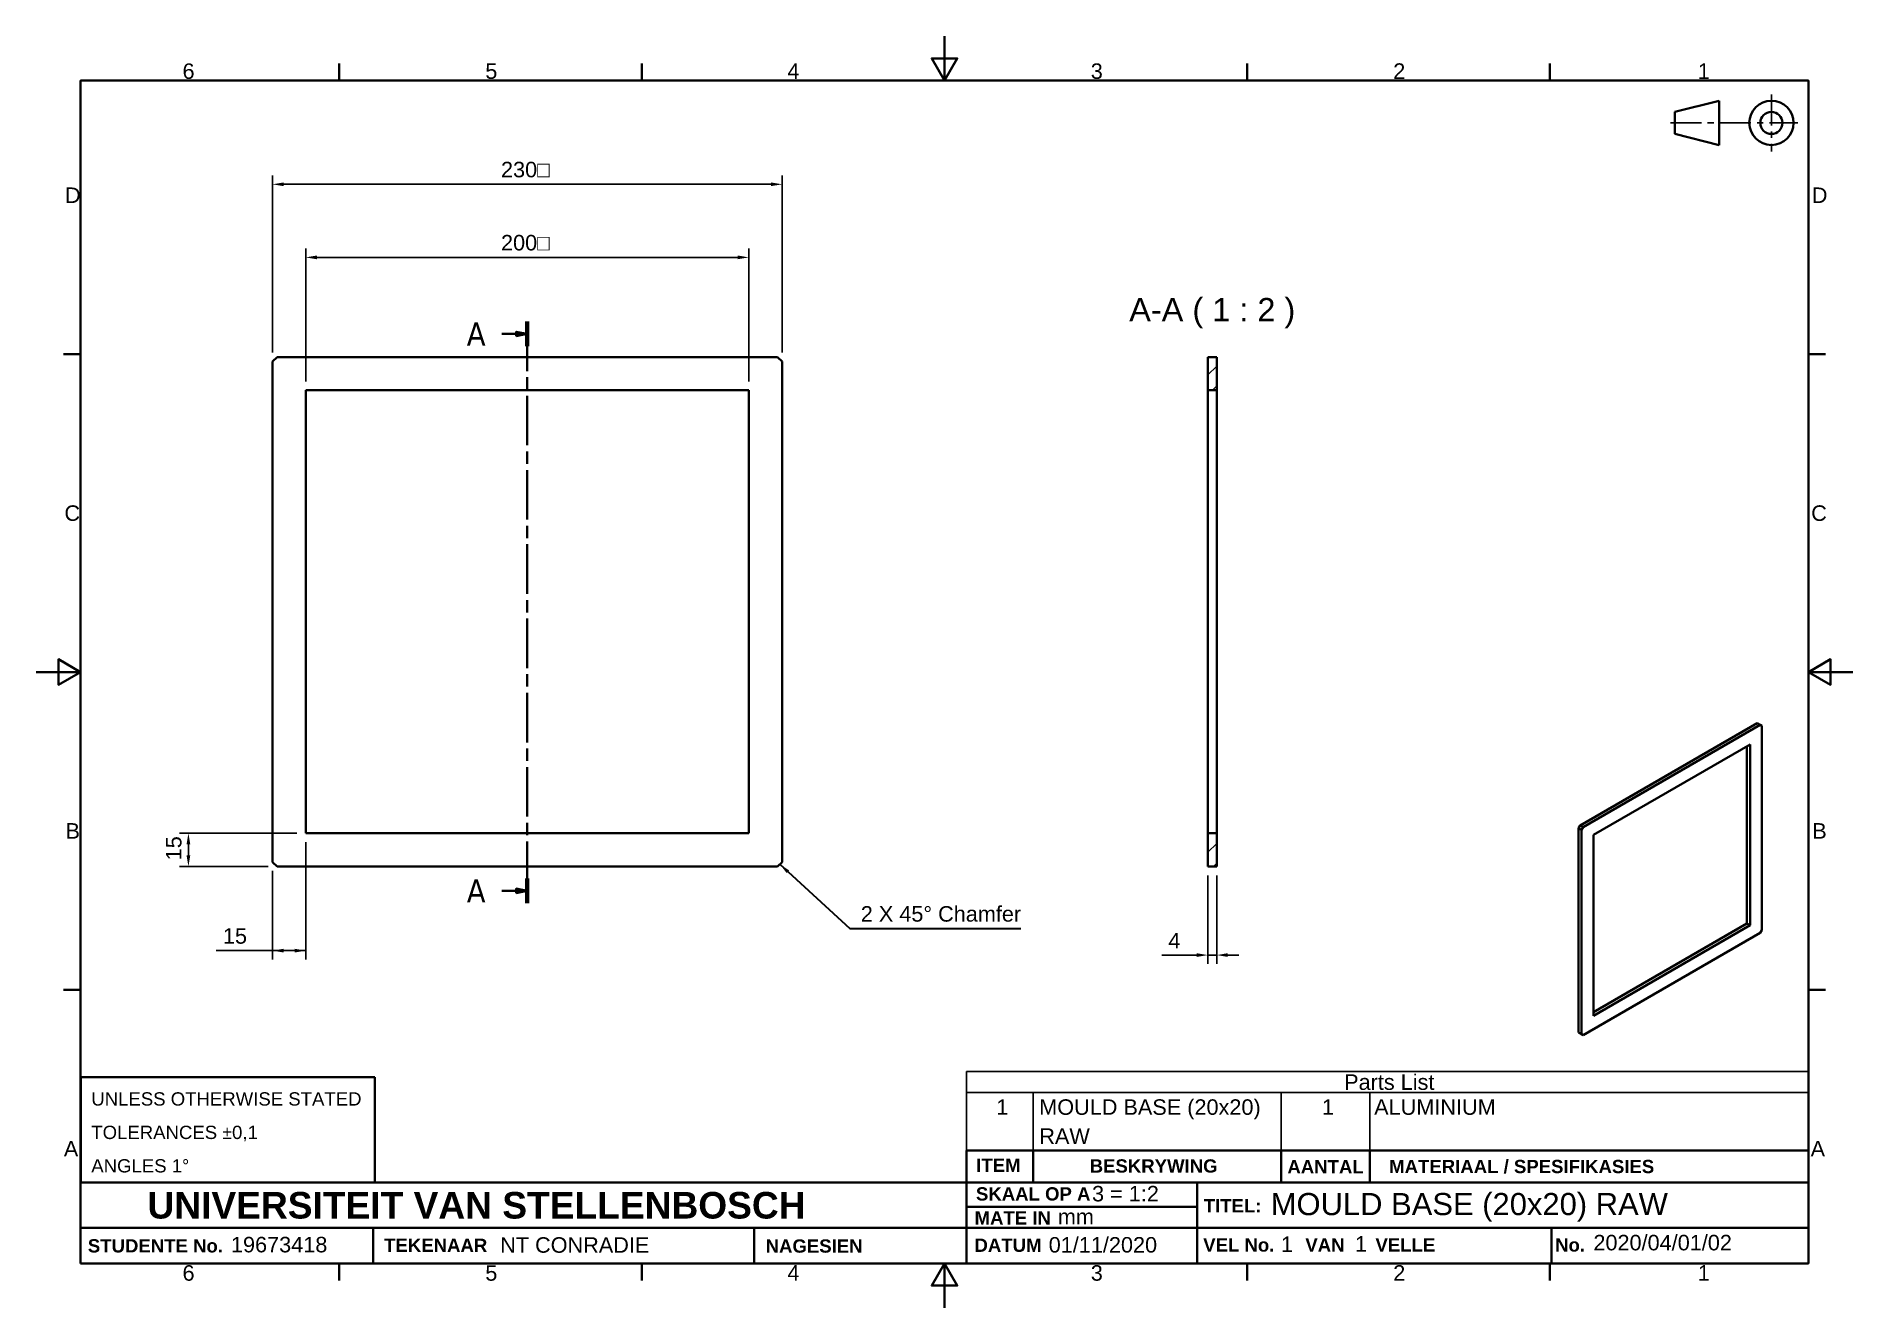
# Model space of a CAD drawing. Header units: millimetres. Extents: x 0 to 820, y 0 to 574.
import ezdxf

# ---------------------------------------------------------------- set-up
doc = ezdxf.new("R2010")
doc.units = ezdxf.units.MM
doc.header["$LTSCALE"] = 2
for name, pattern in [('CENTER_ACAD', [1336.842178, 835.526367, -167.10527, 167.10527, -167.10527]), ('CHAIN', [0.3543, 0.2362, -0.0295, 0.0591, -0.0295]), ('LONG_DASH_DOTTED', [0.3001, 0.2362, -0.0295, 0.0049, -0.0295])]:
    doc.linetypes.add(name, pattern=pattern)
for name, color, linetype, lineweight in [('Border_0', 7, 'Continuous', 35), ('Border_2', 7, 'Continuous', 35), ('Dimensions(ISO)', 7, 'Continuous', 25), ('Section View Lines(ISO)', 7, 'LONG_DASH_DOTTED', 35), ('Sketch Geometry(ISO)', 7, 'Continuous', 35), ('Symbols(ISO)', 7, 'Continuous', 25), ('Visible Edges(ISO)', 7, 'Continuous', 35)]:
    doc.layers.add(name, color=color, linetype=linetype, lineweight=lineweight)
doc.layers.add('Hatch', color=179, linetype='Continuous', lineweight=9, true_color=0x1e1e47)
doc.styles.add('Border_1', font='arial.ttf')
doc.styles.add('Copy of DEFAULT-ISO', font='arial.ttf')
doc.styles.add('Copy of DEFAULT-ISOBigText', font='arial.ttf')
doc.styles.add('DEFAULT-ISO', font='arial.ttf')
doc.styles.add('Label Text (ISO)', font='tahoma.ttf')
doc.styles.add('ROMANS', font='romans.shx')
doc.dimstyles.new('PRIOR2-01', dxfattribs={"dimscale": 2, "dimtxt": 3.5, "dimasz": 2.5, "dimexe": 2, "dimexo": 2, "dimgap": 1.5, "dimtad": 1, "dimtoh": 1, "dimdec": 0, "dimrnd": 1e-08, "dimzin": 0, "dimtxsty": 'DEFAULT-ISO', "dimcen": 0.09, "dimclrd": 1, "dimclre": 1, "dimclrt": 7, "dimaunit": 1, "dimadec": 0, "dimazin": 0, "dimtfac": 1, "dimtdec": 3, "dimtmove": 0, "dimatfit": 3, "dimfxl": 1, "dimtolj": 1, "dimtzin": 0, "dimlwd": 25, "dimlwe": 25, "dimarcsym": 0})
doc.dimstyles.new('PRIOR2-01$7', dxfattribs={"dimscale": 2, "dimtxt": 3.5, "dimasz": 2.5, "dimexe": 2, "dimexo": 2, "dimgap": 1.5, "dimtad": 1, "dimtoh": 1, "dimdec": 0, "dimrnd": 1e-08, "dimzin": 0, "dimtxsty": 'DEFAULT-ISO', "dimcen": 0.09, "dimclrd": 7, "dimclre": 1, "dimclrt": 7, "dimaunit": 1, "dimadec": 0, "dimazin": 0, "dimtfac": 1, "dimtdec": 3, "dimtmove": 0, "dimatfit": 3, "dimfxl": 1, "dimtolj": 1, "dimtzin": 0, "dimlwd": 30, "dimlwe": 25, "dimarcsym": 0})

# ---------------------------------------------------------------- blocks, each defined once
blk = doc.blocks.new('Borders Default Border')
at = {"layer": 'Border_0'}
for p, q in [((68.33, 277), (68.33, 280.9)), ((136.67, 277), (136.67, 280.9)), ((273.33, 277), (273.33, 280.9)), ((341.67, 277), (341.67, 280.9)), ((10, 215.25), (6.1, 215.25)), ((400, 215.25), (403.9, 215.25)), ((10, 71.75), (6.1, 71.75)), ((400, 71.75), (403.9, 71.75)), ((68.33, 10), (68.33, 6.1)), ((136.67, 10), (136.67, 6.1)), ((273.33, 10), (273.33, 6.1)), ((341.67, 10), (341.67, 6.1))]:
    blk.add_line(p, q, dxfattribs=at)
at = {"layer": 'Border_0', "flags": 128}
for points in [[(205, 287), (205, 277), (202.11, 282), (207.89, 282), (205, 277)], [(10, 10), (10, 277), (400, 277), (400, 10), (10, 10)], [(0, 143.5), (10, 143.5), (5, 146.39), (5, 140.61), (10, 143.5)], [(410, 143.5), (400, 143.5), (405, 146.39), (405, 140.61), (400, 143.5)], [(205, 0), (205, 10), (202.11, 5), (207.89, 5), (205, 10)]]:
    blk.add_lwpolyline(points, dxfattribs=at)
at = {"layer": 'Border_2', "char_height": 3.5, "attachment_point": 7, "style": 'Border_1'}
for s, insert in [('6', (33, 277.34)), ('5', (101.35, 277.34)), ('4', (169.54, 277.4)), ('3', (238.02, 277.34)), ('2', (306.29, 277.4)), ('1', (375.03, 277.4)), ('D', (6.48, 249.38)), ('D', (400.78, 249.38)), ('C', (6.34, 177.57)), ('C', (400.64, 177.57)), ('B', (6.59, 105.88)), ('B', (400.89, 105.88)), ('A', (6.21, 34.13)), ('A', (400.51, 34.13)), ('6', (33, 6.04)), ('5', (101.35, 6.04)), ('4', (169.54, 6.1)), ('3', (238.02, 6.04)), ('2', (306.29, 6.1)), ('1', (375.03, 6.1))]:
    blk.add_mtext(s, dxfattribs=dict(at, insert=insert))
blk = doc.blocks.new('Title Blocks stellenbosch')
at = {"layer": 'Sketch Geometry(ISO)'}
for p, q in [((218.02, 9.91), (218.02, 35.41)), ((218.02, 35.41), (408.02, 35.41)), ((233.02, 35.41), (233.02, 28.16)), ((289.02, 35.41), (289.02, 28.16)), ((309.02, 35.41), (309.02, 28.16)), ((18.02, 28.16), (408.02, 28.16)), ((270.02, 28.16), (270.02, 9.91)), ((218.02, 22.66), (270.02, 22.66)), ((18.02, 17.91), (408.02, 17.91)), ((84.02, 17.91), (84.02, 9.91)), ((170.02, 17.91), (170.02, 9.91)), ((350.02, 17.91), (350.02, 9.91)), ((408.02, 9.91), (18.02, 9.91))]:
    blk.add_line(p, q, dxfattribs=at)
at = {"layer": 'Symbols(ISO)', "color": 7, "attachment_point": 1, "style": 'ROMANS'}
for s, insert, char_height in [('\\fArial|b1|i0;\\H3.0000;ITEM', (220.18, 33.57), 3), ('\\fArial|b1|i0;\\H3.0000;BESKRYWING', (245.79, 33.4), 3), ('\\fArial|b1|i0;\\H3.0000;AANTAL', (290.42, 33.22), 3), ('\\fArial|b1|i0;\\H3.0000;MATERIAAL / SPESIFIKASIES', (313.39, 33.28), 3), ('\\fArial|b1|i0;\\H6.0000;UNIVERSITEIT VAN STELLENBOSCH', (33.11, 26.03), 6), ('\\fArial|b1|i0;\\H3.0000;SKAAL OP A', (220.12, 27.1), 3), ('\\fArial|b1|i0;\\H3.0000;MATE IN', (219.81, 21.68), 3), ('\\fArial|b1|i0;\\H3.0000;TITEL:', (271.53, 24.43), 3), ('\\fArial|b1|i0;\\H3.0000;STUDENTE No.', (19.65, 15.37), 3), ('\\fArial|b1|i0;\\H3.0000;TEKENAAR', (86.53, 15.49), 3), ('\\fArial|b1|i0;\\H3.0000;NAGESIEN', (172.64, 15.33), 3), ('\\fArial|b1|i0;\\H3.0000;DATUM', (219.79, 15.51), 3), ('\\fArial|b1|i0;\\H3.0000;VEL No.      VAN      VELLE', (271.42, 15.56), 3)]:
    blk.add_mtext(s, dxfattribs=dict(at, insert=insert, char_height=char_height))
at = {"layer": 'Symbols(ISO)', "color": 7, "insert": (350.85, 15.57), "char_height": 3, "width": 7.4832, "attachment_point": 1, "style": 'ROMANS'}
blk.add_mtext('\\fArial|b1|i0;\\H3.0000;No.', dxfattribs=at)
blk = doc.blocks.new('TOLTAB1')
at = {"layer": 'Sketch Geometry(ISO)'}
for p, q in [((33.2, 11.89), (-33.2, 11.89)), ((-33.2, 11.89), (-33.2, -11.89)), ((33.2, -11.89), (33.2, 11.89)), ((-33.2, -11.89), (33.2, -11.89))]:
    blk.add_line(p, q, dxfattribs=at)
at = {"layer": 'Symbols(ISO)', "color": 7, "insert": (-30.81, 8.49), "char_height": 3, "attachment_point": 1, "line_spacing_factor": 1.509892, "style": 'Copy of DEFAULT-ISO'}
blk.add_mtext('\\fArial|b0|i0;\\H3.0000;UNLESS OTHERWISE STATED\\PTOLERANCES \\fAIGDT|b0|i0;\\H3.0000;`\\fArial|b0|i0;\\H3.0000;0,1\\PANGLES 1\\fAIGDT|b0|i0;\\H3.0000;~', dxfattribs=at)
blk = doc.blocks.new('iso1st')
at = {"layer": 'Sketch Geometry(ISO)'}
for p, q in [((-3.3785, 5.0225), (-13.3785, 2.5225)), ((-3.3785, -4.9775), (-3.3785, 5.0225)), ((-13.3785, 2.5225), (-13.3785, -2.4775)), ((-13.3785, -2.4775), (-3.3785, -4.9775))]:
    blk.add_line(p, q, dxfattribs=at)
at = {"layer": 'Sketch Geometry(ISO)', "linetype": 'CENTER_ACAD', "lineweight": 25, "ltscale": 0.00418}
for p, q in [((8.4235, 6.4415), (8.4235, -6.4415)), ((-14.3695, 0.0225), (14.3695, 0.0225))]:
    blk.add_line(p, q, dxfattribs=at)
at = {"layer": 'Sketch Geometry(ISO)'}
for radius in [5, 2.5]:
    blk.add_circle((8.4235, 0.0225), radius, dxfattribs=at)
blk = doc.blocks.new('Parts List')
at = {"layer": 'Symbols(ISO)'}
for p, q in [((400, 53.29), (210, 53.29)), ((210, 53.29), (210, 48.56)), ((400, 53.29), (400, 48.56)), ((400, 48.56), (210, 48.56)), ((210, 48.56), (210, 35.5)), ((225, 48.56), (225, 35.5)), ((281, 48.56), (281, 35.5)), ((301, 48.56), (301, 35.5)), ((400, 48.56), (400, 35.5)), ((400, 35.5), (210, 35.5))]:
    blk.add_line(p, q, dxfattribs=at)
at = {"layer": 'Symbols(ISO)', "char_height": 3.5, "attachment_point": 7, "style": 'Border_1'}
for s, insert in [('Parts List', (295.21, 49.12)), ('1', (216.7, 43.54)), ('MOULD BASE (20x20) ', (226.38, 42.48)), ('1', (290.2, 43.54)), ('ALUMINIUM', (301.99, 43.49)), ('RAW', (226.4, 36.98))]:
    blk.add_mtext(s, dxfattribs=dict(at, insert=insert))
blk = doc.blocks.new('*D10')
at = {"layer": 'Defpoints', "color": 0, "linetype": 'Continuous', "transparency": 16777216}
for p in [(106.66, 507.19), (106.66, 427.19), (336.66, 427.19)]:
    blk.add_point(p, dxfattribs=at)
at = {"layer": 'Dimensions(ISO)', "color": 1, "linetype": 'Continuous', "lineweight": 25, "transparency": 16777216}
for p, q in [((106.66, 431.19), (106.66, 511.19)), ((336.66, 431.19), (336.66, 511.19)), ((331.66, 507.19), (111.66, 507.19))]:
    blk.add_line(p, q, dxfattribs=at)
at = {"layer": 'Dimensions(ISO)', "color": 1, "linetype": 'Continuous', "transparency": 16777216}
for points in [[(111.66, 508.03), (111.66, 506.36), (106.66, 507.19)], [(331.66, 508.03), (331.66, 506.36), (336.66, 507.19)]]:
    blk.add_solid(points, dxfattribs=at)
at = {"layer": 'Dimensions(ISO)', "color": 7, "linetype": 'Continuous', "lineweight": 25, "transparency": 16777216, "insert": (209.78, 517.35), "char_height": 7, "attachment_point": 1, "style": 'DEFAULT-ISO'}
blk.add_mtext('\\A1;\\fArial|b0|i0;\\H7.0000;230\\fAIGDT|b0|i0;\\H7.0000;o', dxfattribs=at)
blk = doc.blocks.new('*D11')
at = {"layer": 'Defpoints', "color": 0, "linetype": 'Continuous', "transparency": 16777216}
for p in [(321.66, 474.19), (121.66, 414.19), (321.66, 414.19)]:
    blk.add_point(p, dxfattribs=at)
at = {"layer": 'Dimensions(ISO)', "color": 1, "linetype": 'Continuous', "lineweight": 25, "transparency": 16777216}
for p, q in [((121.66, 418.19), (121.66, 478.19)), ((321.66, 418.19), (321.66, 478.19)), ((126.66, 474.19), (316.66, 474.19))]:
    blk.add_line(p, q, dxfattribs=at)
at = {"layer": 'Dimensions(ISO)', "color": 1, "linetype": 'Continuous', "transparency": 16777216}
for points in [[(126.66, 475.03), (126.66, 473.36), (121.66, 474.19)], [(316.66, 475.03), (316.66, 473.36), (321.66, 474.19)]]:
    blk.add_solid(points, dxfattribs=at)
at = {"layer": 'Dimensions(ISO)', "color": 7, "linetype": 'Continuous', "lineweight": 25, "transparency": 16777216, "insert": (209.78, 484.34), "char_height": 7, "attachment_point": 1, "style": 'DEFAULT-ISO'}
blk.add_mtext('\\A1;\\fArial|b0|i0;\\H7.0000;200\\fAIGDT|b0|i0;\\H7.0000;o', dxfattribs=at)
blk = doc.blocks.new('*D12')
at = {"layer": 'Defpoints', "color": 0, "linetype": 'Continuous', "transparency": 16777216}
for p in [(121.66, 214.19), (68.66, 199.19), (108.66, 199.19)]:
    blk.add_point(p, dxfattribs=at)
at = {"layer": 'Dimensions(ISO)', "color": 1, "linetype": 'Continuous', "lineweight": 25, "transparency": 16777216}
for p, q in [((117.66, 214.19), (64.66, 214.19)), ((68.66, 209.19), (68.66, 204.19)), ((68.66, 204.19), (68.66, 209.19)), ((104.66, 199.19), (64.66, 199.19))]:
    blk.add_line(p, q, dxfattribs=at)
at = {"layer": 'Dimensions(ISO)', "color": 1, "linetype": 'Continuous', "transparency": 16777216}
for points in [[(67.82, 209.19), (69.49, 209.19), (68.66, 214.19)], [(67.82, 204.19), (69.49, 204.19), (68.66, 199.19)]]:
    blk.add_solid(points, dxfattribs=at)
at = {"layer": 'Dimensions(ISO)', "color": 7, "linetype": 'Continuous', "lineweight": 25, "transparency": 16777216, "insert": (58.51, 201.98), "char_height": 7, "attachment_point": 1, "rotation": 90, "style": 'DEFAULT-ISO'}
blk.add_mtext('\\A1;15', dxfattribs=at)
blk = doc.blocks.new('*D13')
at = {"layer": 'Defpoints', "color": 0, "linetype": 'Continuous', "transparency": 16777216}
for p in [(121.66, 214.19), (106.66, 201.19), (106.66, 161.19)]:
    blk.add_point(p, dxfattribs=at)
at = {"layer": 'Dimensions(ISO)', "color": 1, "linetype": 'Continuous', "lineweight": 25, "transparency": 16777216}
for p, q in [((121.66, 210.19), (121.66, 157.19)), ((106.66, 197.19), (106.66, 157.19)), ((101.66, 161.19), (81.24, 161.19)), ((106.66, 161.19), (101.66, 161.19)), ((121.66, 161.19), (106.66, 161.19)), ((116.66, 161.19), (111.66, 161.19)), ((111.66, 161.19), (116.66, 161.19))]:
    blk.add_line(p, q, dxfattribs=at)
at = {"layer": 'Dimensions(ISO)', "color": 1, "linetype": 'Continuous', "transparency": 16777216}
for points in [[(111.66, 162.03), (111.66, 160.36), (106.66, 161.19)], [(116.66, 162.03), (116.66, 160.36), (121.66, 161.19)]]:
    blk.add_solid(points, dxfattribs=at)
at = {"layer": 'Dimensions(ISO)', "color": 7, "linetype": 'Continuous', "lineweight": 25, "transparency": 16777216, "insert": (84.24, 171.34), "char_height": 7, "attachment_point": 1, "style": 'DEFAULT-ISO'}
blk.add_mtext('\\A1;15', dxfattribs=at)
blk = doc.blocks.new('2dTransSection0')
at = {"layer": 'Section View Lines(ISO)', "linetype": 'CHAIN', "ltscale": 23.656071}
blk.add_line((110.83, 222.61), (110.83, 91.31), dxfattribs=at)
at = {"layer": 'Section View Lines(ISO)', "linetype": 'Continuous', "lineweight": 70}
for p, q in [((110.83, 222.61), (110.83, 217.03)), ((110.83, 96.89), (110.83, 91.31))]:
    blk.add_line(p, q, dxfattribs=at)
at = {"layer": 'Section View Lines(ISO)', "linetype": 'Continuous'}
for p, q in [((105.1, 219.82), (108.33, 219.82)), ((110.83, 219.82), (108.33, 220.32)), ((108.33, 220.32), (108.33, 219.32)), ((108.33, 219.82), (110.83, 219.82)), ((108.33, 219.32), (110.83, 219.82)), ((110.83, 94.1), (108.33, 94.6)), ((108.33, 94.6), (108.33, 93.6)), ((105.1, 94.1), (108.33, 94.1)), ((108.33, 94.1), (110.83, 94.1)), ((108.33, 93.6), (110.83, 94.1))]:
    blk.add_line(p, q, dxfattribs=at)
at = {"layer": 'Section View Lines(ISO)', "linetype": 'Continuous', "flags": 128}
for points in [[(108.33, 219.32), (110.83, 219.82), (108.33, 220.32), (108.33, 219.32)], [(108.33, 93.6), (110.83, 94.1), (108.33, 94.6), (108.33, 93.6)]]:
    blk.add_lwpolyline(points, dxfattribs=at)
at = {"layer": 'Section View Lines(ISO)'}
for points in [[(108.33, 219.32), (110.83, 219.82), (108.33, 220.32), (108.33, 219.32)], [(108.33, 93.6), (110.83, 94.1), (108.33, 94.6), (108.33, 93.6)]]:
    blk.add_solid(points, dxfattribs=at)
at = {"layer": 'Section View Lines(ISO)', "char_height": 5.25, "attachment_point": 7, "style": 'Label Text (ISO)'}
for insert in [(97.17, 217.19), (97.17, 91.47)]:
    blk.add_mtext('A', dxfattribs=dict(at, insert=insert))
blk = doc.blocks.new('*D15')
at = {"layer": 'Defpoints', "color": 0, "linetype": 'Continuous', "transparency": 16777216}
for p in [(528.89, 199.19), (532.89, 199.19), (532.89, 159.19)]:
    blk.add_point(p, dxfattribs=at)
at = {"layer": 'Dimensions(ISO)', "color": 1, "linetype": 'Continuous', "lineweight": 25, "transparency": 16777216}
for p, q in [((528.89, 195.19), (528.89, 155.19)), ((532.89, 195.19), (532.89, 155.19)), ((523.89, 159.19), (508.05, 159.19)), ((532.89, 159.19), (528.89, 159.19)), ((537.89, 159.19), (542.89, 159.19))]:
    blk.add_line(p, q, dxfattribs=at)
at = {"layer": 'Dimensions(ISO)', "color": 1, "linetype": 'Continuous', "transparency": 16777216}
for points in [[(523.89, 160.03), (523.89, 158.36), (528.89, 159.19)], [(537.89, 160.03), (537.89, 158.36), (532.89, 159.19)]]:
    blk.add_solid(points, dxfattribs=at)
at = {"layer": 'Dimensions(ISO)', "color": 7, "linetype": 'Continuous', "lineweight": 25, "transparency": 16777216, "insert": (511.05, 169.19), "char_height": 7, "attachment_point": 1, "style": 'DEFAULT-ISO'}
blk.add_mtext('\\A1;4', dxfattribs=at)

msp = doc.modelspace()

# ---------------------------------------------------------------- hatches: boundary and pattern name
at = {"layer": 'Hatch'}
h = msp.add_hatch(dxfattribs=at)
h.set_pattern_fill('ANSI31', color=256, scale=50.8, style=0)
h.set_pattern_definition([(45, (0, 0), (-4.49013, 4.49013), [])])
h.paths.add_polyline_path([(532.89, 214.19), (528.89, 214.19), (528.89, 199.19), (532.89, 199.19)])
h.paths.add_polyline_path([(528.89, 414.19), (532.89, 414.19), (532.89, 429.19), (528.89, 429.19)])

# ---------------------------------------------------------------- linework, layer by layer
at = {"layer": 'Visible Edges(ISO)'}
for p, q in [((106.66, 427.19), (108.66, 429.19)), ((106.66, 427.19), (106.66, 201.19)), ((334.66, 429.19), (108.66, 429.19)), ((334.66, 429.19), (336.66, 427.19)), ((336.66, 201.19), (336.66, 427.19)), ((532.89, 429.19), (528.89, 429.19)), ((528.89, 429.19), (528.89, 414.19)), ((532.89, 414.19), (532.89, 429.19)), ((121.66, 214.19), (121.66, 414.19)), ((121.66, 414.19), (321.66, 414.19)), ((321.66, 414.19), (321.66, 214.19)), ((528.89, 414.19), (532.89, 414.19)), ((528.89, 214.19), (528.89, 414.19)), ((532.89, 414.19), (532.89, 214.19)), ((776.84, 263.9), (696.94, 217.77)), ((778.25, 263.08), (698.35, 216.95)), ((776.84, 263.9), (778.25, 263.08)), ((778.25, 263.08), (778.96, 262.67)), ((778.96, 170.41), (778.96, 262.67)), ((702.95, 213.48), (773.66, 254.3)), ((773.66, 254.3), (773.66, 172.65)), ((772.24, 173.47), (772.24, 253.49)), ((321.66, 214.19), (121.66, 214.19)), ((532.89, 214.19), (528.89, 214.19)), ((528.89, 214.19), (528.89, 199.19)), ((532.89, 199.19), (532.89, 214.19)), ((696.94, 217.77), (696.23, 216.54)), ((696.23, 216.54), (697.64, 215.72)), ((696.23, 216.54), (696.23, 124.28)), ((698.35, 216.95), (696.94, 217.77)), ((697.64, 215.72), (698.35, 216.95)), ((697.64, 215.72), (697.64, 123.46)), ((702.95, 131.83), (702.95, 213.48)), ((108.66, 199.19), (106.66, 201.19)), ((108.66, 199.19), (334.66, 199.19)), ((336.66, 201.19), (334.66, 199.19)), ((528.89, 199.19), (532.89, 199.19)), ((702.95, 133.46), (772.24, 173.47)), ((773.66, 172.65), (702.95, 131.83)), ((773.66, 172.65), (772.24, 173.47)), ((698.35, 123.05), (778.25, 169.18)), ((778.96, 170.41), (778.25, 169.18)), ((697.64, 123.46), (696.23, 124.28)), ((698.35, 123.05), (697.64, 123.46))]:
    msp.add_line(p, q, dxfattribs=at)

# ---------------------------------------------------------------- block references
at = {"xscale": 2, "yscale": 2, "zscale": 2}
for name, p in [('Borders Default Border', (0, 0)), ('iso1st', (766.47, 534.87)), ('TOLTAB1', (86.43, 80.27)), ('Title Blocks stellenbosch', (-16.04, 0.18))]:
    msp.add_blockref(name, p, dxfattribs=at)
at = {"layer": 'Section View Lines(ISO)', "xscale": 2, "yscale": 2, "zscale": 2}
msp.add_blockref('2dTransSection0', (0, 0), dxfattribs=at)
at = {"layer": 'Symbols(ISO)', "xscale": 2, "yscale": 2, "zscale": 2}
msp.add_blockref('Parts List', (0, 0), dxfattribs=at)

# ---------------------------------------------------------------- texts
at = {"layer": 'Symbols(ISO)', "color": 7}
for s, insert, char_height, attachment_point, style in [('A-A ( 1 : 2 )', (493.39, 442.19), 10.5, 7, 'Copy of DEFAULT-ISOBigText'), ('2 X 45° Chamfer', (372.21, 174.19), 7, 7, 'DEFAULT-ISO'), ('\\fArial|b0|i0;1', (561.93, 32.17), 7, 1, 'Copy of DEFAULT-ISO'), ('\\fArial|b0|i0;1', (595.27, 32.3), 7, 1, 'Copy of DEFAULT-ISO')]:
    msp.add_mtext(s, dxfattribs=dict(at, insert=insert, char_height=char_height, attachment_point=attachment_point, style=style))
at = {"layer": 'Symbols(ISO)', "color": 7, "attachment_point": 1, "style": 'Copy of DEFAULT-ISO'}
for s, insert, char_height, width in [('\\fArial|b0|i0;3 = 1:2', (476.61, 54.98), 7, 30.1662), ('\\fArial|b0|i0;\\H10.0000;MOULD BASE (20x20) RAW', (557.28, 51.78), 10, 179.3369), ('\\fArial|b0|i0;mm', (461.15, 44.57), 7, 16.2942), ('\\fArial|b0|i0;2020/04/01/02', (702.95, 32.88), 7, 62.5145), ('\\fArial|b0|i0;19673418', (87.87, 31.98), 7, 43.4939), ('\\fArial|b0|i0;NT CONRADIE', (209.4, 31.8), 7, 67.3857), ('\\fArial|b0|i0;01/11/2020', (457.04, 31.88), 7, 48.9253)]:
    msp.add_mtext(s, dxfattribs=dict(at, insert=insert, char_height=char_height, width=width))

# ---------------------------------------------------------------- dimensions: what is measured, and where the dimension line sits
at = {"layer": 'Dimensions(ISO)', "color": 1, "linetype": 'Continuous', "lineweight": 25, "true_color": 0xff0000}
for base, p1, p2, picture, middle in [((106.66, 507.19), (336.66, 427.19), (106.66, 427.19), '*D10', (221.66, 507.19)), ((321.66, 474.19), (121.66, 414.19), (321.66, 414.19), '*D11', (221.66, 474.19))]:
    dim = msp.add_linear_dim(base=base, p1=p1, p2=p2, text='\\fArial|b0|i0;\\H7.0000;<>\\fAIGDT|b0|i0;\\H7.0000;o', dimstyle='PRIOR2-01', override={"dimgap": 1.5, "dimtoh": 0, "dimdec": 0, "dimtol": 0, "dimlim": 0, "dimtp": 0, "dimtm": 0, "dimtdec": 3, "dimtofl": 0, "dimatfit": 1}, dxfattribs=at)
    dim.commit()
    dim.dimension.update_dxf_attribs({"geometry": picture, "text_midpoint": middle, "dimtype": 160})
for base, p1, p2, angle, override, picture, middle in [((68.66, 199.19), (121.66, 214.19), (108.66, 199.19), 90, {"dimgap": 1.5, "dimtoh": 0, "dimdec": 0, "dimtol": 0, "dimlim": 0, "dimtp": 0, "dimtm": 0, "dimtdec": 3, "dimtofl": 0, "dimatfit": 1}, '*D12', (68.66, 206.69)), ((532.89, 159.19), (528.89, 199.19), (532.89, 199.19), 180, {"dimgap": 1.5, "dimtoh": 0, "dimdec": 0, "dimtol": 0, "dimlim": 0, "dimtp": 0, "dimtm": 0, "dimtdec": 3, "dimtofl": 1, "dimatfit": 1}, '*D15', (513.47, 159.19))]:
    dim = msp.add_linear_dim(base=base, p1=p1, p2=p2, angle=angle, dimstyle='PRIOR2-01', override=override, dxfattribs=at)
    dim.commit()
    dim.dimension.update_dxf_attribs({"geometry": picture, "text_midpoint": middle, "dimtype": 160})
dim = msp.add_linear_dim(base=(106.66, 161.19), p1=(121.66, 214.19), p2=(106.66, 201.19), dimstyle='PRIOR2-01', override={"dimgap": 1.5, "dimtoh": 0, "dimdec": 0, "dimtol": 0, "dimlim": 0, "dimtp": 0, "dimtm": 0, "dimtdec": 3, "dimatfit": 2}, dxfattribs=at)
dim.commit()
dim.dimension.update_dxf_attribs({"geometry": '*D13', "text_midpoint": (88.95, 161.19), "dimtype": 160})

# ---------------------------------------------------------------- leaders
at = {"layer": 'Symbols(ISO)', "color": 1, "linetype": 'Continuous', "lineweight": 25, "true_color": 0xff0000, "annotation_type": 0, "has_hookline": 1, "hookline_direction": 0, "text_width": 72.24}
msp.add_leader([(335.66, 200.19), (367.21, 171.19), (372.21, 171.19)], dimstyle='PRIOR2-01$7', override={"dimgap": 0, "dimtad": 1}, dxfattribs=at)

doc.saveas('drawing.dxf')
